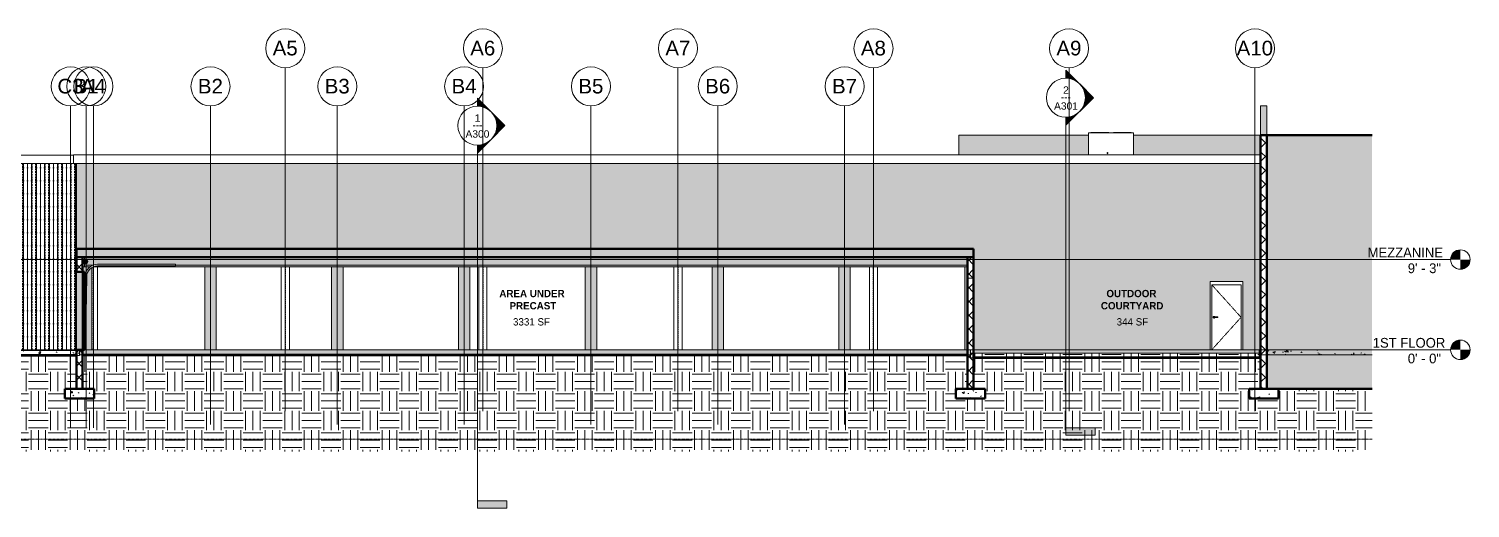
# Model space of a CAD drawing. Header units: inches. Extents: x -4221 to 4009, y -195 to 396.
# Drawn here: x -3101 to -1328, y -195 to 395 of the extents above; entities that cross this region are included whole.
import ezdxf

# ---------------------------------------------------------------- set-up
doc = ezdxf.new("R2010")
doc.units = ezdxf.units.IN
doc.header["$MEASUREMENT"] = 0
for name, pattern in [('Aligning Line 1_8_', [0.25, 0.125, -0.125]), ('Dash 1_16_', [0.125, 0.0625, -0.0625]), ('Grid Line 1_2_', [0.875, 0.5, -0.125, 0.125, -0.125]), ('Hidden 1_8_', [0.1875, 0.125, -0.0625])]:
    doc.linetypes.add(name, pattern=pattern)
for name, color, linetype, lineweight in [('A-AREA-IDEN', 2, 'Continuous', 9), ('A-DOOR', 31, 'Continuous', 13), ('A-DOOR-FRAM', 31, 'Continuous', 9), ('A-FLOR-LEVL', 51, 'Continuous', 9), ('A-ROOF', 132, 'Continuous', 13), ('A-WALL', 113, 'Continuous', 13), ('A-WALL-PATT', 111, 'Continuous', 20), ('C-BLDG-PADS', 91, 'Continuous', 9), ('C-TOPO', 7, 'Continuous', 9), ('G-ANNO-SYMB', 111, 'Aligning Line 1_8_', 9), ('M-EQPM', 50, 'Continuous', 9), ('S-BEAM', 12, 'Continuous', 13), ('S-COLS', 52, 'Continuous', 13), ('S-FNDN', 32, 'Continuous', 13), ('S-GRID', 1, 'Continuous', 9), ('S-GRID-IDEN', 1, 'Continuous', 9)]:
    doc.layers.add(name, color=color, linetype=linetype, lineweight=lineweight)
doc.styles.add('Arial', font='arial.ttf', dxfattribs={"height": 18})
doc.styles.add('Arial_1', font='arial.ttf', dxfattribs={"height": 9})
doc.styles.add('Century Gothic', font='ufonts.com_century-gothic.ttf', dxfattribs={"height": 12})
doc.styles.add('Century Gothic_1', font='ufonts.com_century-gothic.ttf', dxfattribs={"height": 9})
doc.styles.add('Century Gothic_B', font='GOTHICB.TTF', dxfattribs={"height": 9})
pattern_1 = [(45, (-3004.961, 0), (-8.48528, 8.48528), []), (135, (-3004.961, 0), (-8.48528, -8.48528), [])]
pattern_2 = [(50, (-3004.96, 0), (27.5427, -2.40992), [2.88, -31.68]), (355, (-3004.96, 0), (-5.32784, 28.88427), [2.304, -25.344]), (100.451, (-3002.666, -0.2), (22.2153, 26.47393), [2.448, -26.924]), (46.184, (-3004.96, 7.68), (40.9819, -6.3564), [4.32, -47.52]), (96.636, (-3001.546, 7.15), (35.8907, 37.4062), [3.671, -40.386]), (351.184, (-3004.96, 7.68), (35.891, 37.4062), [3.456, -38.016]), (21, (-3001.12, 5.76), (22.92104, -15.46073), [2.88, -31.68]), (326, (-3001.12, 5.76), (9.34353, 27.84574), [2.304, -25.344]), (71.451, (-2999.21, 4.472), (32.26477, 12.3844), [2.448, -26.924]), (37.5, (-3004.961, 0), (0.466855, 12.78271), [1.267, -23.77, 1.267, -24.461, -25.44]), (37.5, (-3004.961, 0), (0.466855, 12.78271), [-50.765, 1.267, -24.173]), (7.5, (-3004.961, 0), (10.10159, 15.14509), [1.267, -13.402, 1.267, -23.194, -9.696]), (7.5, (-3004.961, 0), (10.10159, 15.14509), [-39.13, 1.267, -8.429]), (327.5, (-3013.524, 0), (20.49916, -0.86578), [1.267, -8.333, 1.267, -28.685, -39.744]), (327.5, (-3013.524, 0), (20.49916, -0.86578), [-39.552, 1.267, -38.477]), (317.5, (-3017.364, 0), (22.39478, 3.84429), [1.267, -11.213, 1.267, -18.624, -28.224]), (317.5, (-3017.364, 0), (22.39478, 3.84429), [-32.371, 1.267, -26.957])]
pattern_3 = [(0, (-3004.96, 0), (24, 24), [24, -24]), (0, (-3004.96, 9), (24, 24), [24, -24]), (0, (-3004.96, 18), (24, 24), [24, -24]), (90, (-3001.96, 21), (-24, 24), [24, -24]), (90, (-2992.96, 21), (-24, 24), [24, -24]), (90, (-2983.96, 21), (-24, 24), [24, -24])]

# ---------------------------------------------------------------- blocks, each defined once
blk = doc.blocks.new('Door-Sectional_DesignersChoice_Amarr - 7_x8_-1261150-BUILDING ELEVATION - SOUTH')
at = {"layer": 'A-DOOR'}
for color, points in [(254, [(-3031.2, 105.5), (-3031.2, 106.6), (-3032, 106.8), (-3032.7, 107.3), (-3033.1, 108.1), (-3033.1, 108.9), (-3032.7, 109.7), (-3031.9, 110.2), (-3031.2, 110.4), (-3031.2, 111.5), (-3032.4, 111.3), (-3033.3, 110.6), (-3034, 109.6), (-3034.2, 108.5), (-3033.9, 107.3), (-3033.3, 106.4), (-3032.4, 105.7), (-3031.7, 105.6)]), (161, [(-3031.2, 106.6), (-3030.4, 106.8), (-3029.7, 107.3), (-3029.3, 108.1), (-3029.3, 108.9), (-3029.7, 109.7), (-3030.4, 110.2), (-3031.2, 110.4), (-3032, 110.2), (-3032.7, 109.7), (-3033.1, 108.9), (-3033.1, 108.1), (-3032.7, 107.3), (-3031.9, 106.8)]), (254, [(-3031.2, 105.5), (-3030.1, 105.7), (-3029.1, 106.4), (-3028.4, 107.4), (-3028.2, 108.5), (-3028.5, 109.7), (-3029.1, 110.6), (-3030.1, 111.3), (-3031.2, 111.5), (-3031.2, 110.4), (-3030.4, 110.2), (-3029.7, 109.7), (-3029.3, 108.9), (-3029.3, 108.1), (-3029.7, 107.3), (-3030.4, 106.8), (-3031.2, 106.6)]), (161, [(-3032.2, 72), (-3032.2, 95.9), (-3032.3, 96), (-3034.2, 96), (-3034.2, 95.9), (-3034.2, 72)]), (254, [(-3030.9, 0), (-3029.5, 89.9), (-3029.3, 92.2), (-3028.7, 94.5), (-3027.7, 96.6), (-3026.3, 98.5), (-3024.6, 100.1), (-3022.7, 101.5), (-3020.6, 102.4), (-3018.3, 103), (-3016, 103.2), (-2920.2, 103.2), (-2920.2, 105.2), (-3016.3, 105.2), (-3018.7, 105), (-3021.5, 104.2), (-3023.7, 103.2), (-3025.9, 101.7), (-3027.8, 99.8), (-3029.4, 97.6), (-3030.5, 95.2), (-3031.3, 92.6), (-3031.5, 89.9), (-3032.2, 43.2), (-3032.2, 24), (-3032.3, 24), (-3032.2, 23.9), (-3032.2, 0.1)]), (161, [(-3032.2, 48), (-3032.2, 71.9), (-3032.3, 72), (-3034.2, 72), (-3034.2, 71.9), (-3034.2, 48)]), (161, [(-3034.2, 24), (-3032.2, 24), (-3032.2, 47.9), (-3032.3, 48), (-3034.2, 48), (-3034.2, 47.9), (-3034.2, 30.2)]), (161, [(-3034.2, 0), (-3032.2, 0), (-3032.2, 23.9), (-3032.3, 24), (-3034.2, 24), (-3034.2, 23.9), (-3034.2, 2)])]:
    blk.add_hatch(color=color, dxfattribs=at).paths.add_polyline_path(points, flags=0)
at = {"layer": 'A-DOOR', "lineweight": 50}
for p, q in [((-3032.3, 96), (-3034.2, 96)), ((-3034.2, 96), (-3034.2, 95.9)), ((-3034.2, 95.9), (-3034.2, 72)), ((-3032.2, 95.9), (-3032.3, 96)), ((-3032.2, 72), (-3032.2, 95.9)), ((-3034.2, 72), (-3032.2, 72)), ((-3032.3, 72), (-3034.2, 72)), ((-3034.2, 72), (-3034.2, 71.9)), ((-3034.2, 71.9), (-3034.2, 48)), ((-3032.2, 71.9), (-3032.3, 72)), ((-3032.2, 48), (-3032.2, 71.9)), ((-3034.2, 48), (-3032.2, 48)), ((-3032.3, 48), (-3034.2, 48)), ((-3034.2, 48), (-3034.2, 47.9)), ((-3034.2, 47.9), (-3034.2, 24)), ((-3032.2, 47.9), (-3032.3, 48)), ((-3032.2, 24), (-3032.2, 47.9)), ((-3034.2, 24), (-3032.2, 24)), ((-3032.3, 24), (-3034.2, 24)), ((-3034.2, 24), (-3034.2, 23.9)), ((-3034.2, 23.9), (-3034.2, 0)), ((-3032.2, 23.9), (-3032.3, 24)), ((-3032.2, 0), (-3032.2, 23.9)), ((-3034.2, 0), (-3032.2, 0))]:
    blk.add_line(p, q, dxfattribs=at)
at = {"layer": 'A-DOOR'}
for p, q in [((-3031.5, 89.9), (-3032.2, 43.2)), ((-3030.9, 0), (-3029.5, 89.9)), ((-3016, 105.2), (-2920.2, 105.2)), ((-3016, 103.2), (-2920.2, 103.2)), ((-2920.2, 105.2), (-2920.2, 103.2)), ((-3032.2, 0.1), (-3030.9, 0))]:
    blk.add_line(p, q, dxfattribs=at)
for centre, radius, start, end in [((-3031.2, 108.5), 3, 90, 270), ((-3031.2, 108.5), 3, 270, 90), ((-3016, 89.7), 15.5, 90, 179.3049), ((-3016, 89.7), 13.5, 90, 179.3049)]:
    blk.add_arc(centre, radius, start, end, dxfattribs=at)
at = {"layer": 'A-DOOR', "lineweight": 50}
for start, end in [(90, 270), (270, 90)]:
    blk.add_arc((-3031.2, 108.5), 1.91, start, end, dxfattribs=at)
blk = doc.blocks.new('Conc Beam - Conc Beam-1196117-BUILDING ELEVATION - SOUTH')
at = {"layer": 'S-BEAM', "lineweight": 9}
h = blk.add_hatch(dxfattribs=at)
h.set_pattern_fill('FP_2', color=8, style=0, pattern_type=2)
h.set_pattern_definition(pattern_2)
h.paths.add_polyline_path([(-3028.4, 104), (-3022, 104), (-3021.3, 104.3), (-3018.7, 105), (-3016, 105.2), (-2920.2, 105.2), (-2920.2, 104), (-1946.2, 104), (-1946.2, 114), (-3030, 114), (-3030, 111.2), (-3029.1, 110.6), (-3028.4, 109.6), (-3028.2, 108.5), (-3028.5, 107.3), (-3029.1, 106.4), (-3030, 105.7), (-3030, 104), (-3029.1, 104)], flags=0)
h = blk.add_hatch(dxfattribs=at)
h.set_pattern_fill('FP_3', color=8, style=0, pattern_type=2)
h.set_pattern_definition([(33.467, (-3004.961, 106.303), (27.5428, -1.337), [2.219, -24.411]), (357.222, (-3004.961, 106.303), (-5.32773, 16.02204), [2.298, -25.277]), (108.394, (-3002.666, 106.19), (22.21507, 14.68524), [1.407, -15.478]), (30.033, (-3004.96, 110.563), (40.9821, -3.5259), [3.455, -38.002]), (101.845, (-3001.546, 110.27), (35.8912, 20.749), [2.067, -22.736]), (355.083, (-3004.96, 110.563), (35.89054, 20.7491), [3.428, -37.706]), (12.02, (-3001.121, 109.498), (22.92165, -8.57654), [2.749, -30.239]), (339.487, (-3001.121, 109.498), (9.34315, 15.4464), [2.039, -22.434]), (58.83, (-2999.21, 108.783), (32.2648, 6.87024), [1.504, -16.548]), (23.056, (-3004.961, 106.303), (0.46711, 7.091376), [1.093, -20.495, 1.093, -21.091, -21.935]), (23.056, (-3004.961, 106.303), (0.46711, 7.091376), [-43.771, 1.093, -20.842]), (4.177, (-3004.961, 106.303), (10.101914, 8.401117), [1.26, -13.322, 1.26, -23.056, -9.639]), (4.177, (-3004.961, 106.303), (10.101914, 8.401117), [-38.898, 1.26, -8.379]), (340.537, (-3013.524, 106.303), (20.4992, -0.480766), [1.134, -7.454, 1.134, -25.659, -35.551]), (340.537, (-3013.524, 106.303), (20.4992, -0.480766), [-35.379, 1.134, -34.418]), (333.056, (-3017.364, 106.303), (22.39406, 2.13228), [1.048, -9.274, 1.048, -15.403, -23.343]), (333.056, (-3017.364, 106.303), (22.39406, 2.13228), [-26.773, 1.048, -22.295])])
h.paths.add_polyline_path([(-3030, 102), (-3025.5, 102), (-3023.7, 103.2), (-3022, 104), (-3030, 104)], flags=0)
h.paths.add_polyline_path([(-1946.2, 102), (-1946.2, 104), (-2920.2, 104), (-2920.2, 103.2), (-3016.3, 103.2), (-3018.3, 103), (-3020.6, 102.4), (-3021.5, 102), (-1950.2, 102)], flags=0)
for p, q in [((-3030, 111.2), (-3030, 114)), ((-3030, 104), (-3030, 105.8)), ((-3030, 102), (-3030, 104)), ((-3030, 104), (-3022, 104)), ((-3025.5, 102), (-3030, 102)), ((-1946.2, 102), (-3021.6, 102)), ((-2920.2, 104), (-1946.2, 104))]:
    blk.add_line(p, q, dxfattribs=at)
blk = doc.blocks.new('Walls 1 - Walls 1-1277454-BUILDING ELEVATION - SOUTH')
at = {"layer": 'A-ROOF'}
h = blk.add_hatch(color=254, dxfattribs=at)
h.paths.add_polyline_path([(-1956.8, -6), (-1956.8, -6), (-1956.9, -6)], flags=0)
h.paths.add_polyline_path([(-1956.9, 239.7), (-1956.8, 239.7), (-1956.8, 264), (-1956.9, 264), (-1956.9, 249.9)], flags=0)
h = blk.add_hatch(color=254, dxfattribs=at)
h.paths.add_polyline_path([(-1699.3, 239.7), (-1585.5, 239.7), (-1585.5, 264), (-1741.8, 264), (-1741.8, 239.7), (-1741.1, 239.7)], flags=0)
h.paths.add_polyline_path([(-1956.8, 239.7), (-1797.2, 239.7), (-1797.2, 264), (-1956.8, 264)], flags=0)
blk.add_hatch(color=161, dxfattribs=at).paths.add_polyline_path([(-1577.8, -48), (-1448.5, -48), (-1448.5, 264), (-1577.8, 264), (-1577.8, 100.7)], flags=0)
for p, q in [((-1956.9, 264), (-1956.8, 264)), ((-1956.8, 264), (-1797.2, 264)), ((-1956.8, 264), (-1956.8, 239.7)), ((-1741.8, 264), (-1585.5, 264))]:
    blk.add_line(p, q, dxfattribs=at)
at = {"layer": 'A-ROOF', "lineweight": 50}
for p, q in [((-1448.5, 264), (-1577.8, 264)), ((-1577.8, 264), (-1577.8, -48)), ((-1577.8, -48), (-1448.5, -48))]:
    blk.add_line(p, q, dxfattribs=at)
blk = doc.blocks.new('Door-Sectional_DesignersChoice_Amarr - 16_x8_-1344022-BUILDING ELEVATION - SOUTH')
at = {"layer": 'A-DOOR'}
for p, q in [((-3034.2, 114), (-3034.2, 108)), ((-3034.2, 108), (-3034.1, 108)), ((-3034.1, 108), (-3034.2, 108)), ((-3034.2, 108), (-3034.2, 107.9)), ((-3034.2, 107.9), (-3034.2, 102)), ((-3032.2, 111.3), (-3032.2, 114)), ((-3031.8, 114), (-3031.8, 111.4)), ((-3032.2, 102), (-3032.2, 105.7)), ((-3031.8, 105.6), (-3031.9, 102))]:
    blk.add_line(p, q, dxfattribs=at)
blk = doc.blocks.new('Condensing Unit - Air Cooled - DX - 6-10 Tons - 6 Tons-1352867-BUILDING ELEVATION - SOUTH')
at = {"layer": 'M-EQPM'}
for p, q in [((-1797.2, 267), (-1741.8, 267)), ((-1797.2, 239.7), (-1797.2, 267)), ((-1794.3, 267.4), (-1794.3, 267)), ((-1794.3, 267.4), (-1772.3, 267.4)), ((-1772.3, 267), (-1772.3, 267.4)), ((-1766.6, 267.4), (-1766.6, 267)), ((-1766.6, 267.4), (-1744.6, 267.4)), ((-1744.6, 267), (-1744.6, 267.4)), ((-1741.8, 239.7), (-1741.8, 267))]:
    blk.add_line(p, q, dxfattribs=at)
for centre, radius, start, end in [((-1773.9, 242), 0.562, 0, 180), ((-1773.9, 242), 0.562, 180, 0), ((-1773.9, 239.9), 0.188, 0, 180), ((-1773.9, 239.9), 0.188, 180, 225), ((-1773.9, 239.9), 0.187, 315, 0)]:
    blk.add_arc(centre, radius, start, end, dxfattribs=at)
blk = doc.blocks.new('W-Wide Flange-Column - W10X49-1550011-BUILDING ELEVATION - SOUTH')
at = {"layer": 'S-COLS', "linetype": 'Hidden 1_8_', "lineweight": 9}
for p, q in [((-2302.4, 0), (-2302.4, 102)), ((-2302, 102), (-2302, 0))]:
    blk.add_line(p, q, dxfattribs=at)
blk = doc.blocks.new('Door-Passage-Single-Flush - 36_ x 80_-1396073-BUILDING ELEVATION - SOUTH')
at = {"layer": 'A-DOOR', "linetype": 'Dash 1_16_', "lineweight": 9}
for p, q in [((-1645.6, 80), (-1609.6, 40)), ((-1609.6, 40), (-1645.6, 0))]:
    blk.add_line(p, q, dxfattribs=at)
at = {"layer": 'A-DOOR', "lineweight": 9}
for p, q in [((-1645.6, 80), (-1645.6, 0)), ((-1609.6, 80), (-1645.6, 80)), ((-1609.6, 0), (-1609.6, 80)), ((-1638, 40.4), (-1642.1, 40.4)), ((-1642.1, 39.6), (-1638, 39.6)), ((-1638, 40.4), (-1638, 40)), ((-1638, 40), (-1638, 39.6))]:
    blk.add_line(p, q, dxfattribs=at)
at = {"layer": 'A-DOOR', "lineweight": 9, "flags": 128}
for points in [[(-1642.1, 40.4), (-1642.1, 40.4), (-1642.1, 40.4), (-1642.2, 40.4), (-1642.2, 40.4), (-1642.2, 40.4), (-1642.2, 40.4), (-1642.3, 40.4), (-1642.3, 40.4), (-1642.3, 40.4), (-1642.3, 40.4), (-1642.3, 40.4), (-1642.4, 40.4), (-1642.4, 40.4), (-1642.4, 40.4), (-1642.4, 40.4), (-1642.4, 40.4), (-1642.5, 40.4), (-1642.5, 40.4), (-1642.5, 40.4), (-1642.5, 40.4), (-1642.5, 40.4), (-1642.6, 40.4), (-1642.6, 40.4), (-1642.6, 40.4), (-1642.6, 40.4), (-1642.6, 40.4), (-1642.6, 40.4), (-1642.6, 40.4), (-1642.6, 40.4), (-1642.6, 40.4), (-1642.7, 40.4), (-1642.7, 40.4), (-1642.7, 40.4), (-1642.7, 40.4), (-1642.7, 40.4), (-1642.7, 40.4), (-1642.7, 40.4), (-1642.7, 40.4), (-1642.7, 40.4)], [(-1642.7, 39.6), (-1642.7, 39.6), (-1642.7, 39.6), (-1642.7, 39.6), (-1642.7, 39.6), (-1642.7, 39.6), (-1642.7, 39.6), (-1642.7, 39.6), (-1642.7, 39.6), (-1642.6, 39.6), (-1642.6, 39.6), (-1642.6, 39.6), (-1642.6, 39.6), (-1642.6, 39.6), (-1642.6, 39.6), (-1642.6, 39.6), (-1642.6, 39.6), (-1642.6, 39.6), (-1642.5, 39.6), (-1642.5, 39.6), (-1642.5, 39.6), (-1642.5, 39.6), (-1642.5, 39.6), (-1642.5, 39.6), (-1642.4, 39.6), (-1642.4, 39.6), (-1642.4, 39.6), (-1642.4, 39.6), (-1642.4, 39.6), (-1642.3, 39.6), (-1642.3, 39.6), (-1642.3, 39.6), (-1642.3, 39.6), (-1642.2, 39.6), (-1642.2, 39.6), (-1642.2, 39.6), (-1642.2, 39.6), (-1642.2, 39.6), (-1642.1, 39.6), (-1642.1, 39.6), (-1642.1, 39.6)]]:
    blk.add_lwpolyline(points, dxfattribs=at)
at = {"layer": 'A-DOOR', "lineweight": 9}
for centre, radius, start, end in [((-1642.8, 40), 1.18, 19.6343, 180), ((-1642.8, 40), 1.18, 180, 340.4367), ((-1642.7, 40), 0.394, 150, 180), ((-1642.7, 40), 0.394, 180, 210), ((-1642.7, 40), 0.394, 90, 105), ((-1642.7, 40), 0.394, 255, 270)]:
    blk.add_arc(centre, radius, start, end, dxfattribs=at)
at = {"layer": 'A-DOOR-FRAM'}
for p, q in [((-1645.6, 0), (-1645.6, 80)), ((-1645.6, 80), (-1609.6, 80)), ((-1609.6, 0), (-1609.6, 80))]:
    blk.add_line(p, q, dxfattribs=at)
blk = doc.blocks.new('Level - Level Head - Circle-50818-BUILDING ELEVATION - SOUTH')
at = {"layer": 'A-FLOR-LEVL'}
h = blk.add_hatch(color=256, dxfattribs=at)
edge = h.paths.add_edge_path(flags=0)
edge.add_line((-1339.8, 0), (-1351.8, 0))
edge.add_arc((-1339.8, 0), 12, 90, 180, ccw=False)
edge.add_line((-1339.8, 12), (-1339.8, 0))
h = blk.add_hatch(color=256, dxfattribs=at)
edge = h.paths.add_edge_path(flags=0)
edge.add_line((-1339.8, -12), (-1339.8, 0))
edge.add_line((-1339.8, 0), (-1327.8, 0))
edge.add_arc((-1339.8, 0), 12, 270, 360, ccw=False)
blk.add_circle((-1339.8, 0), 12, dxfattribs=at)
blk = doc.blocks.new('Grid - Grid Head - Circle-50561-BUILDING ELEVATION - SOUTH')
at = {"layer": 'S-GRID-IDEN'}
for start, end in [(0, 180), (180, 360)]:
    blk.add_arc((-2877.2, 324), 24, start, end, dxfattribs=at)
blk = doc.blocks.new('Section - 3_32_ x 3_8_-54337-BUILDING ELEVATION - SOUTH')
at = {"layer": 'G-ANNO-SYMB', "linetype": 'Continuous'}
blk.add_hatch(color=256, dxfattribs=at).paths.add_polyline_path([(-2512.9, -185.8), (-2548.9, -185.8), (-2548.9, -194.8), (-2512.9, -194.8)], flags=0)
for p, q in [((-2548.9, -194.8), (-2548.9, -185.8)), ((-2548.9, -185.8), (-2512.9, -185.8)), ((-2512.9, -194.8), (-2548.9, -194.8)), ((-2512.9, -185.8), (-2512.9, -194.8))]:
    blk.add_line(p, q, dxfattribs=at)
blk = doc.blocks.new('Section - Section Head - Filled-22785-BUILDING ELEVATION - SOUTH')
at = {"layer": 'G-ANNO-SYMB', "linetype": 'Continuous'}
h = blk.add_hatch(color=256, dxfattribs=at)
edge = h.paths.add_edge_path(flags=0)
edge.add_arc((-2548.9, 275.7), 24, 47.9216, 90)
edge.add_line((-2548.9, 299.7), (-2548.9, 309.6))
edge.add_line((-2548.9, 309.6), (-2532.8, 293.5))
h = blk.add_hatch(color=256, dxfattribs=at)
edge = h.paths.add_edge_path(flags=0)
edge.add_line((-2531.9, 292.7), (-2515, 275.7))
edge.add_line((-2515, 275.7), (-2524.9, 275.7))
edge.add_arc((-2548.9, 275.7), 24, 360, 405)
h = blk.add_hatch(color=256, dxfattribs=at)
edge = h.paths.add_edge_path(flags=0)
edge.add_arc((-2548.9, 275.7), 24, 315, 360)
edge.add_line((-2524.9, 275.7), (-2515, 275.7))
edge.add_line((-2515, 275.7), (-2531.9, 258.7))
h = blk.add_hatch(color=256, dxfattribs=at)
edge = h.paths.add_edge_path(flags=0)
edge.add_line((-2532.8, 257.9), (-2548.9, 241.8))
edge.add_line((-2548.9, 241.8), (-2548.9, 251.7))
edge.add_arc((-2548.9, 275.7), 24, 270, 312.0784)
for p, q in [((-2532.8, 293.5), (-2548.9, 309.6)), ((-2548.9, 309.6), (-2548.9, 299.7)), ((-2515, 275.7), (-2531.9, 292.7)), ((-2531.9, 258.7), (-2515, 275.7)), ((-2524.9, 275.7), (-2515, 275.7)), ((-2515, 275.7), (-2524.9, 275.7)), ((-2548.9, 241.8), (-2532.8, 257.9)), ((-2548.9, 251.7), (-2548.9, 241.8))]:
    blk.add_line(p, q, dxfattribs=at)
for start, end in [(90, 270), (270, 90), (47.9216, 90), (360, 45), (315, 360), (270, 312.0784)]:
    blk.add_arc((-2548.9, 275.7), 24, start, end, dxfattribs=at)

msp = doc.modelspace()

# ---------------------------------------------------------------- hatches: boundary and pattern name
at = {"layer": 'A-ROOF'}
msp.add_hatch(color=161, dxfattribs=at).paths.add_polyline_path([(-1950.2, 114), (-1938.6, 114), (-1938.6, 124), (-3042.2, 124), (-3042.2, 114), (-2033.8, 114)], flags=0)
at = {"layer": 'A-WALL'}
for points in [[(-1577.8, 264), (-1577.8, 300), (-1585.5, 300), (-1585.5, 264)], [(-3038.4, 0), (-3034.6, 0), (-3034.6, 96), (-3042.2, 96), (-3042.2, 0)]]:
    msp.add_hatch(color=254, dxfattribs=at).paths.add_polyline_path(points, flags=0)
at = {"layer": 'A-WALL-PATT', "lineweight": 9}
h = msp.add_hatch(dxfattribs=at)
h.set_pattern_fill('FP_1', style=0, pattern_type=2)
h.set_pattern_definition(pattern_1)
h.paths.add_polyline_path([(-1585.5, -48), (-1577.8, -48), (-1577.8, 264), (-1585.5, 264), (-1585.5, 100.7)], flags=0)
h = msp.add_hatch(dxfattribs=at)
h.set_pattern_fill('FP_5', color=256, style=0, pattern_type=2)
h.set_pattern_definition([(90, (-3027.391, 0), (-16, 1e-15), [16, 0, 0, 0]), (90, (-3033.391, 0), (-16, 1e-15), [16, 0, 0, 0]), (90, (-3032.391, 0), (-16, 1e-15), [2.143, -13.857]), (90, (-3038.391, 0), (-16, 1e-15), [16, 0, 0, 0]), (90, (-3032.391, 3.214), (-16, 1e-15), [2.143, -13.857]), (90, (-3032.391, 6.429), (-16, 1e-15), [2.143, -13.857]), (90, (-3032.391, 9.643), (-16, 1e-15), [2.143, -13.857]), (90, (-3032.391, 12.857), (-16, 1e-15), [2.143, -13.857]), (90, (-3028.391, 0), (-16, 1e-15), [2.143, -13.857]), (90, (-3028.391, 3.214), (-16, 1e-15), [2.143, -13.857]), (90, (-3028.391, 6.429), (-16, 1e-15), [2.143, -13.857]), (90, (-3028.391, 9.643), (-16, 1e-15), [2.143, -13.857]), (90, (-3028.391, 12.857), (-16, 1e-15), [2.143, -13.857])])
h.paths.add_polyline_path([(-3368.2, 0), (-3042.2, 0), (-3042.2, 229), (-3368.2, 229), (-3368.2, 16.1)], flags=0)
h.paths.add_polyline_path([(-3208.4, 167.5), (-3208.9, 167.5), (-3208.9, 177.6), (-3192.1, 177.6), (-3192.1, 167.5), (-3207.9, 167.5)], flags=0)
h = msp.add_hatch(dxfattribs=at)
h.set_pattern_fill('FP_4', color=256, style=0, pattern_type=2)
h.set_pattern_definition([(90, (-1570.641, 300), (-16, 1e-15), [16, 0, 0, 0]), (90, (-1576.641, 300), (-16, 1e-15), [16, 0, 0, 0]), (90, (-1575.641, 300), (-16, 1e-15), [2.143, -13.857]), (90, (-1581.641, 300), (-16, 1e-15), [16, 0, 0, 0]), (90, (-1575.641, 303.214), (-16, 1e-15), [2.143, -13.857]), (90, (-1575.641, 306.429), (-16, 1e-15), [2.143, -13.857]), (90, (-1575.641, 309.643), (-16, 1e-15), [2.143, -13.857]), (90, (-1575.641, 312.857), (-16, 1e-15), [2.143, -13.857]), (90, (-1571.641, 300), (-16, 1e-15), [2.143, -13.857]), (90, (-1571.641, 303.214), (-16, 1e-15), [2.143, -13.857]), (90, (-1571.641, 306.429), (-16, 1e-15), [2.143, -13.857]), (90, (-1571.641, 309.643), (-16, 1e-15), [2.143, -13.857]), (90, (-1571.641, 312.857), (-16, 1e-15), [2.143, -13.857])])
h.paths.add_polyline_path([(-1585.5, -6), (-1585.5, -6), (-1585.9, -6)], flags=0)
h.paths.add_polyline_path([(-1783, -4), (-1587.2, -4), (-1587.2, 0), (-1585.5, 0), (-1585.5, 229.2), (-3042.2, 229.2), (-3042.2, 124), (-1938.6, 124), (-1938.6, -4), (-1795.6, -4)], flags=0)
h.paths.add_polyline_path([(-1647.6, 0), (-1647.6, 84), (-1607.6, 84), (-1607.6, 0), (-1615.7, 0)], flags=0)
h = msp.add_hatch(dxfattribs=at)
h.set_pattern_fill('FP_1', style=0, pattern_type=2)
h.set_pattern_definition(pattern_1)
h.paths.add_polyline_path([(-3034.6, -48), (-3034.6, 0), (-3042.2, 0), (-3042.2, -48)], flags=0)
h.paths.add_polyline_path([(-3042.2, 96), (-3034.6, 96), (-3034.6, 114), (-3042.2, 114), (-3042.2, 100.7)], flags=0)
h = msp.add_hatch(dxfattribs=at)
h.set_pattern_fill('FP_1', style=0, pattern_type=2)
h.set_pattern_definition(pattern_1)
h.paths.add_polyline_path([(-1938.6, -48), (-1938.6, 0), (-1946.2, 0), (-1946.2, -48)], flags=0)
h.paths.add_polyline_path([(-1946.2, 88), (-1938.6, 88), (-1938.6, 114), (-1946.2, 114), (-1946.2, 100.7)], flags=0)
h = msp.add_hatch(dxfattribs=at)
h.set_pattern_fill('FP_1', color=256, style=0, pattern_type=2)
h.set_pattern_definition(pattern_1)
h.paths.add_polyline_path([(-1938.6, 0), (-1938.6, 88), (-1946.2, 88), (-1946.2, 0)], flags=0)
at = {"layer": 'C-BLDG-PADS'}
h = msp.add_hatch(dxfattribs=at)
h.set_pattern_fill('FP_2', color=8, style=0, pattern_type=2)
h.set_pattern_definition(pattern_2)
h.paths.add_polyline_path([(-1950.2, -6), (-1942.4, -6), (-1942.4, 0), (-3038.4, 0), (-3038.4, -6), (-2033.8, -6)], flags=0)
h = msp.add_hatch(dxfattribs=at)
h.set_pattern_fill('FP_2', color=256, style=0, pattern_type=2)
h.set_pattern_definition(pattern_2)
h.paths.add_polyline_path([(-1448.5, -6), (-1448.5, 0), (-1587.2, 0), (-1587.2, -6)], flags=0)
h = msp.add_hatch(dxfattribs=at)
h.set_pattern_fill('FP_2', color=256, style=0, pattern_type=2)
h.set_pattern_definition(pattern_2)
h.paths.add_polyline_path([(-3120.8, -7), (-3038.4, -7), (-3038.4, -1), (-3611.4, -1), (-3611.4, -7), (-3204.4, -7)], flags=0)
h = msp.add_hatch(dxfattribs=at)
h.set_pattern_fill('FP_8', color=256, style=0, pattern_type=2)
h.set_pattern_definition(pattern_3)
h.paths.add_polyline_path([(-1615.7, -10), (-1587.2, -10), (-1587.2, -4), (-1942.4, -4), (-1942.4, -10), (-1657.5, -10)], flags=0)
at = {"layer": 'C-TOPO'}
h = msp.add_hatch(dxfattribs=at)
h.set_pattern_fill('FP_7', color=256, style=0, pattern_type=2)
h.set_pattern_definition(pattern_3)
h.paths.add_polyline_path([(-3514.8, -124.9), (-3038.4, -124.9), (-3038.4, -60), (-3056.4, -60), (-3056.4, -48), (-3042.2, -48), (-3042.2, -7), (-3612.1, -7), (-3612.1, -124.9), (-3547, -124.9)], flags=0)
h = msp.add_hatch(dxfattribs=at)
h.set_pattern_fill('FP_7', color=256, style=0, pattern_type=2)
h.set_pattern_definition(pattern_3)
h.paths.add_polyline_path([(-3038.4, -124.9), (-1942.4, -124.9), (-1942.4, -60), (-1960.4, -60), (-1960.4, -48), (-1946.2, -48), (-1946.2, -6), (-3034.6, -6), (-3034.6, -48), (-3020.4, -48), (-3020.4, -60), (-3038.4, -60)], flags=0)
h = msp.add_hatch(dxfattribs=at)
h.set_pattern_fill('FP_7', color=256, style=0, pattern_type=2)
h.set_pattern_definition(pattern_3)
h.paths.add_polyline_path([(-1924.4, -124.9), (-1587.2, -124.9), (-1587.2, -60), (-1599.6, -60), (-1599.6, -48), (-1587.2, -48), (-1587.2, -10), (-1938.6, -10), (-1938.6, -48), (-1924.4, -48), (-1924.4, -60), (-1942.4, -60), (-1942.4, -124.9)], flags=0)
h = msp.add_hatch(dxfattribs=at)
h.set_pattern_fill('FP_7', color=256, style=0, pattern_type=2)
h.set_pattern_definition(pattern_3)
h.paths.add_polyline_path([(-1448.5, -124.9), (-1448.5, -48), (-1563.6, -48), (-1563.6, -60), (-1587.2, -60), (-1587.2, -124.9), (-1530.3, -124.9)], flags=0)
h.paths.add_polyline_path([(-1587.2, -48), (-1585.5, -48), (-1585.5, -6), (-1587.2, -6), (-1587.2, -10)], flags=0)
at = {"layer": 'S-COLS'}
h = msp.add_hatch(color=254, dxfattribs=at)
h.paths.add_polyline_path([(-3031.5, 0), (-3023, 0), (-3023, 101.3), (-3024.6, 100.1), (-3026.3, 98.5), (-3027.7, 96.6), (-3028.7, 94.5), (-3029.3, 92.2), (-3029.5, 89.9), (-3030.9, 0), (-3032.2, 0), (-3032.2, 0), (-3031.8, 0)], flags=0)
h.paths.add_polyline_path([(-3034.6, 0), (-3034.2, 0), (-3034.2, 23.9), (-3034.2, 24), (-3034.2, 24), (-3034.2, 48), (-3034.2, 48), (-3034.2, 48), (-3034.2, 71.9), (-3034.2, 72), (-3034.2, 72), (-3034.2, 95.9), (-3034.2, 96), (-3032.3, 96), (-3032.2, 95.9), (-3032.2, 72), (-3032.3, 72), (-3032.2, 71.9), (-3032.2, 48), (-3032.3, 48), (-3032.2, 47.9), (-3032.2, 44.3), (-3031.5, 89.9), (-3031.3, 92.6), (-3030.5, 95.2), (-3029.4, 97.6), (-3027.7, 100), (-3025.9, 101.7), (-3025.5, 102), (-3034.6, 102), (-3034.6, 2)], flags=0)
for points in [[(-2870.2, 0), (-2870.2, 102), (-2884.2, 102), (-2884.2, 0), (-2870.2, 0)], [(-2728, 0), (-2714.2, 0), (-2714.2, 102), (-2728.2, 102), (-2728.2, 0)], [(-2558.2, 0), (-2558.2, 102), (-2572.2, 102), (-2572.2, 0), (-2558.2, 0)], [(-2416, 0), (-2402.2, 0), (-2402.2, 102), (-2416.2, 102), (-2416.2, 0), (-2416, 0)], [(-2260, 0), (-2246.2, 0), (-2246.2, 102), (-2260.2, 102), (-2260.2, 0), (-2260, 0)], [(-2104, 0), (-2090.2, 0), (-2090.2, 102), (-2104.2, 102), (-2104.2, 0)], [(-1949.4, 0), (-1946.2, 0), (-1946.2, 102), (-1949.4, 102), (-1949.4, 44.3)]]:
    msp.add_hatch(color=254, dxfattribs=at).paths.add_polyline_path(points, flags=0)
at = {"layer": 'S-FNDN', "lineweight": 9}
h = msp.add_hatch(dxfattribs=at)
h.set_pattern_fill('FP_2', color=8, style=0, pattern_type=2)
h.set_pattern_definition(pattern_2)
h.paths.add_polyline_path([(-3020.4, -60), (-3020.4, -48), (-3056.4, -48), (-3056.4, -60)], flags=0)
h = msp.add_hatch(dxfattribs=at)
h.set_pattern_fill('FP_2', color=8, style=0, pattern_type=2)
h.set_pattern_definition(pattern_2)
h.paths.add_polyline_path([(-1960.4, -60), (-1924.4, -60), (-1924.4, -48), (-1960.4, -48)], flags=0)
h = msp.add_hatch(dxfattribs=at)
h.set_pattern_fill('FP_2', color=8, style=0, pattern_type=2)
h.set_pattern_definition(pattern_2)
h.paths.add_polyline_path([(-1563.6, -60), (-1563.6, -48), (-1599.6, -48), (-1599.6, -60)], flags=0)

# ---------------------------------------------------------------- linework, layer by layer
at = {"layer": 'A-FLOR-LEVL', "linetype": 'Grid Line 1_2_'}
for p, q in [((-4220.9, 111), (-1351.8, 111)), ((-4220.9, 0), (-1351.8, 0))]:
    msp.add_line(p, q, dxfattribs=at)
at = {"layer": 'A-ROOF'}
for p, q in [((-3045.5, 239.5), (-3368.2, 239.5)), ((-3045.5, 239.7), (-3045.5, 229)), ((-1585.5, 239.7), (-3045.5, 239.7)), ((-3368.2, 229), (-3045.5, 229)), ((-3045.5, 229.2), (-3042.2, 229.2))]:
    msp.add_line(p, q, dxfattribs=at)
at = {"layer": 'A-ROOF', "lineweight": 50}
for p, q in [((-3042.2, 124), (-3042.2, 114)), ((-1938.6, 124), (-3042.2, 124)), ((-3034.6, 114), (-1938.6, 114)), ((-1938.6, 114), (-1938.6, 124))]:
    msp.add_line(p, q, dxfattribs=at)
at = {"layer": 'A-WALL'}
for p, q in [((-1585.5, 264), (-1585.5, 300)), ((-1585.5, 300), (-1577.8, 300)), ((-1577.8, 300), (-1577.8, 264)), ((-3042.2, 229), (-3368.2, 229)), ((-1585.5, 229.2), (-3042.2, 229.2)), ((-3042.2, 229.2), (-3042.2, 124)), ((-3042.2, 0), (-3042.2, 96)), ((-3034.6, 96), (-3034.6, 0)), ((-1946.2, 88), (-1938.6, 88)), ((-1647.6, 0), (-1647.6, 84)), ((-1647.6, 84), (-1607.6, 84)), ((-1607.6, 84), (-1607.6, 0)), ((-3577.8, 0), (-3042.2, 0)), ((-1938.6, 0), (-1942.4, 0)), ((-1607.6, 0), (-1647.6, 0))]:
    msp.add_line(p, q, dxfattribs=at)
at = {"layer": 'A-WALL', "lineweight": 50}
for p, q in [((-1585.5, 264), (-1585.5, -48)), ((-1577.8, 264), (-1585.5, 264)), ((-1577.8, -48), (-1577.8, 264)), ((-3042.2, 114), (-3042.2, 96)), ((-3034.6, 114), (-3042.2, 114)), ((-3034.6, 96), (-3034.6, 114)), ((-1946.2, 114), (-1946.2, -48)), ((-1938.6, -48), (-1938.6, 114)), ((-3042.2, 96), (-3034.6, 96)), ((-3042.2, 0), (-3042.2, -48)), ((-3034.6, 0), (-3042.2, 0)), ((-3034.6, -48), (-3034.6, 0))]:
    msp.add_line(p, q, dxfattribs=at)
at = {"layer": 'C-BLDG-PADS', "lineweight": 13}
for p, q in [((-3038.4, 0), (-3038.4, -7)), ((-1942.4, 0), (-3034.6, 0)), ((-1942.4, 0), (-1942.4, -10)), ((-3038.4, -1), (-3611.4, -1)), ((-3611.4, -7), (-3038.4, -7)), ((-3038.4, -6), (-1942.4, -6)), ((-1587.2, -4), (-1942.4, -4)), ((-1942.4, -10), (-1587.2, -10)), ((-1448.5, 0), (-1587.2, 0)), ((-1587.2, -10), (-1587.2, 0)), ((-1587.2, -6), (-1448.5, -6))]:
    msp.add_line(p, q, dxfattribs=at)
at = {"layer": 'C-TOPO', "lineweight": 140}
for p, q in [((-3042.2, -7), (-3128.1, -7)), ((-3034.6, -6), (-2519.1, -6)), ((-2519.1, -6), (-1946.2, -6)), ((-1758.1, -10), (-1938.6, -10)), ((-1587.2, -10), (-1758.1, -10)), ((-1585.5, -6), (-1587.2, -6))]:
    msp.add_line(p, q, dxfattribs=at)
at = {"layer": 'C-TOPO'}
for p, q in [((-3128.1, -7), (-3042.2, -7)), ((-2519.1, -6), (-3034.6, -6)), ((-2519.1, -6), (-1946.2, -6)), ((-1758.1, -10), (-1938.6, -10)), ((-1587.2, -10), (-1758.1, -10)), ((-1585.5, -6), (-1587.2, -6))]:
    msp.add_line(p, q, dxfattribs=at)
at = {"layer": 'G-ANNO-SYMB', "linetype": 'Continuous'}
for p, q in [((-1825.1, 286.1), (-1825.1, -96)), ((-2548.9, 251.7), (-2548.9, -185.8))]:
    msp.add_line(p, q, dxfattribs=at)
at = {"layer": 'G-ANNO-SYMB'}
msp.add_line((-1448.5, -109.9), (-4124.1, -109.9), dxfattribs=at)
at = {"layer": 'S-COLS', "lineweight": 9}
for p, q in [((-3030, 102), (-3034.6, 102)), ((-3023, 0), (-3023, 101.3)), ((-3016.2, 0), (-3016.2, 102)), ((-2884.2, 102), (-2884.2, 0)), ((-2870.2, 0), (-2870.2, 102)), ((-2790.2, 0), (-2790.2, 102)), ((-2780.2, 0), (-2780.2, 102)), ((-2728.2, 102), (-2728.2, 0)), ((-2714.2, 0), (-2714.2, 102)), ((-2572.2, 102), (-2572.2, 0)), ((-2558.2, 0), (-2558.2, 102)), ((-2547.2, 0), (-2547.2, 102)), ((-2537.2, 0), (-2537.2, 102)), ((-2416.2, 102), (-2416.2, 0)), ((-2402.2, 0), (-2402.2, 102)), ((-2307.2, 0), (-2307.2, 102)), ((-2297.2, 0), (-2297.2, 102)), ((-2260.2, 102), (-2260.2, 0)), ((-2246.2, 0), (-2246.2, 102)), ((-2104.2, 102), (-2104.2, 0)), ((-2090.2, 0), (-2090.2, 102)), ((-2066.7, 0), (-2066.7, 102)), ((-2056.7, 0), (-2056.7, 102)), ((-1949.4, 102), (-1949.4, 0))]:
    msp.add_line(p, q, dxfattribs=at)
at = {"layer": 'S-FNDN', "lineweight": 50}
for p, q in [((-3020.4, -48), (-3056.4, -48)), ((-3056.4, -48), (-3056.4, -60)), ((-3020.4, -60), (-3020.4, -48)), ((-1924.4, -48), (-1960.4, -48)), ((-1960.4, -48), (-1960.4, -60)), ((-1924.4, -60), (-1924.4, -48)), ((-1563.6, -48), (-1599.6, -48)), ((-1599.6, -48), (-1599.6, -60)), ((-1563.6, -60), (-1563.6, -48)), ((-3056.4, -60), (-3020.4, -60)), ((-1960.4, -60), (-1924.4, -60)), ((-1599.6, -60), (-1563.6, -60))]:
    msp.add_line(p, q, dxfattribs=at)
at = {"layer": 'S-GRID', "linetype": 'Grid Line 1_2_'}
for p, q in [((-2785.2, -75.4), (-2785.2, 346.8)), ((-2542.2, -75.4), (-2542.2, 346.8)), ((-2302.2, -75.4), (-2302.2, 346.8)), ((-2061.7, -75.4), (-2061.7, 346.8)), ((-1821.2, -75.4), (-1821.2, 346.8)), ((-1592.5, -75.4), (-1592.5, 346.8)), ((-3049.2, -96), (-3049.2, 300)), ((-3030, -96), (-3030, 300)), ((-3021.2, -96), (-3021.2, 300)), ((-2877.2, -92), (-2877.2, 300)), ((-2721.2, -92), (-2721.2, 300)), ((-2565.2, -92), (-2565.2, 300)), ((-2409.2, -92), (-2409.2, 300)), ((-2253.2, -92), (-2253.2, 300)), ((-2097.2, -92), (-2097.2, 300))]:
    msp.add_line(p, q, dxfattribs=at)

# ---------------------------------------------------------------- block references
at = {"layer": 'A-DOOR'}
for name in ['Door-Sectional_DesignersChoice_Amarr - 16_x8_-1344022-BUILDING ELEVATION - SOUTH', 'Door-Sectional_DesignersChoice_Amarr - 7_x8_-1261150-BUILDING ELEVATION - SOUTH', 'Door-Passage-Single-Flush - 36_ x 80_-1396073-BUILDING ELEVATION - SOUTH']:
    msp.add_blockref(name, (0, 0), dxfattribs=at)
at = {"layer": 'A-FLOR-LEVL'}
for p in [(0, 111), (0, 0)]:
    msp.add_blockref('Level - Level Head - Circle-50818-BUILDING ELEVATION - SOUTH', p, dxfattribs=at)
at = {"layer": 'A-ROOF'}
msp.add_blockref('Walls 1 - Walls 1-1277454-BUILDING ELEVATION - SOUTH', (0, 0), dxfattribs=at)
at = {"layer": 'G-ANNO-SYMB', "linetype": 'Continuous'}
for name, p in [('Section - Section Head - Filled-22785-BUILDING ELEVATION - SOUTH', (723.8, 34.4)), ('Section - Section Head - Filled-22785-BUILDING ELEVATION - SOUTH', (0, 0)), ('Section - 3_32_ x 3_8_-54337-BUILDING ELEVATION - SOUTH', (723.8, 89.8)), ('Section - 3_32_ x 3_8_-54337-BUILDING ELEVATION - SOUTH', (0, 0))]:
    msp.add_blockref(name, p, dxfattribs=at)
at = {"layer": 'M-EQPM'}
msp.add_blockref('Condensing Unit - Air Cooled - DX - 6-10 Tons - 6 Tons-1352867-BUILDING ELEVATION - SOUTH', (0, 0), dxfattribs=at)
at = {"layer": 'S-BEAM', "lineweight": 9}
msp.add_blockref('Conc Beam - Conc Beam-1196117-BUILDING ELEVATION - SOUTH', (0, 0), dxfattribs=at)
at = {"layer": 'S-COLS', "linetype": 'Hidden 1_8_', "lineweight": 9}
for p in [(-719, 0), (-483, 0), (-240, 0), (0, 0), (240.5, 0)]:
    msp.add_blockref('W-Wide Flange-Column - W10X49-1550011-BUILDING ELEVATION - SOUTH', p, dxfattribs=at)
at = {"layer": 'S-GRID-IDEN'}
for p in [(92, 46.8), (335, 46.8), (575, 46.8), (815.5, 46.8), (1056, 46.8), (1284.7, 46.8), (-172, 0), (-152.8, 0), (-144, 0), (0, 0), (156, 0), (312, 0), (468, 0), (624, 0), (780, 0)]:
    msp.add_blockref('Grid - Grid Head - Circle-50561-BUILDING ELEVATION - SOUTH', p, dxfattribs=at)

# ---------------------------------------------------------------- texts
at = {"layer": 'A-AREA-IDEN', "char_height": 9, "attachment_point": 1}
for s, insert, width, style in [('AREA UNDER', (-2521.9, 73.7), 94.233, 'Century Gothic_B'), ('OUTDOOR', (-1775.2, 73.7), 75.447, 'Century Gothic_B'), ('PRECAST', (-2509.4, 58.7), 64.236, 'Century Gothic_B'), ('COURTYARD', (-1782, 58.7), 91.809, 'Century Gothic_B'), ('3331 SF', (-2505.1, 38.9), 53.328, 'Century Gothic_1'), ('344 SF', (-1762.6, 38.9), 44.844, 'Century Gothic_1')]:
    msp.add_mtext(s, dxfattribs=dict(at, insert=insert, width=width, style=style))
at = {"layer": 'A-FLOR-LEVL', "char_height": 12, "attachment_point": 1, "style": 'Century Gothic'}
for s, insert, width in [('MEZZANINE', (-1453.9, 125.6), 109.989), ('9\' - 3"', (-1404.5, 106.3), 50.904), ('1ST FLOOR', (-1447.6, 14.6), 102.414), ('0\' - 0"', (-1404.5, -4.7), 50.904)]:
    msp.add_mtext(s, dxfattribs=dict(at, insert=insert, width=width))
at = {"layer": 'G-ANNO-SYMB', "linetype": 'Continuous', "char_height": 9, "attachment_point": 1}
for s, insert, width, style in [('2', (-1828.4, 324), 8.484, 'Arial_1'), ('A301', (-1839.6, 304.4), 35.754, 'Arial_1'), ('---', (-1831.1, 315.5), 15.453, 'Century Gothic_1'), ('1', (-2552.2, 289.6), 8.484, 'Arial_1'), ('A300', (-2563.5, 270), 35.754, 'Arial_1'), ('---', (-2554.9, 281.1), 15.453, 'Century Gothic_1')]:
    msp.add_mtext(s, dxfattribs=dict(at, insert=insert, width=width, style=style))
at = {"layer": 'S-GRID-IDEN', "char_height": 18, "attachment_point": 1, "style": 'Arial'}
for s, insert, width in [('A5', (-2800.7, 380.1), 37.269), ('A6', (-2557.7, 380.1), 37.269), ('A7', (-2317.7, 380.1), 37.269), ('A8', (-2077.2, 380.1), 37.269), ('A9', (-1836.7, 380.1), 37.269), ('A10', (-1615, 380.1), 54.237), ('C3', (-3065.5, 333.3), 39.087), ('B1', (-3045.5, 333.3), 37.269), ('A4', (-3036.7, 333.3), 37.269), ('B2', (-2892.7, 333.3), 37.269), ('B3', (-2736.7, 333.3), 37.269), ('B4', (-2580.7, 333.3), 37.269), ('B5', (-2424.7, 333.3), 37.269), ('B6', (-2268.7, 333.3), 37.269), ('B7', (-2112.7, 333.3), 37.269)]:
    msp.add_mtext(s, dxfattribs=dict(at, insert=insert, width=width))

doc.saveas('drawing.dxf')
